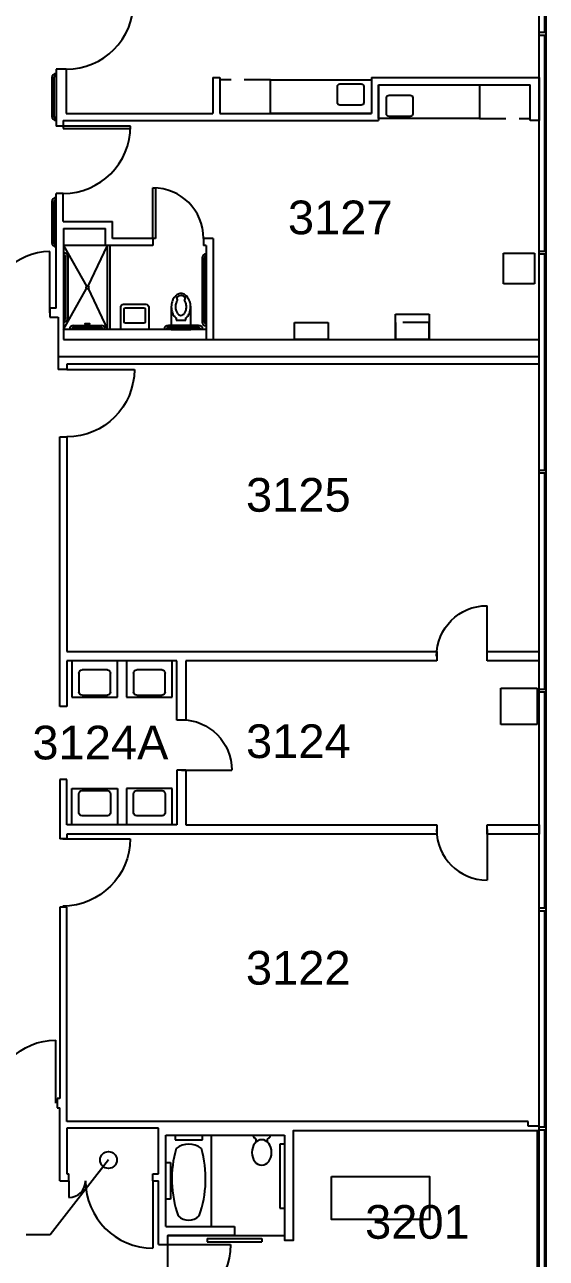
# Model space of a CAD drawing. Extents: x 338 to 7662, y 1527 to 4766.
# Drawn here: x 7115 to 7486, y 3029 to 3908 of the extents above; entities that cross this region are included whole.
import ezdxf

# ---------------------------------------------------------------- set-up
doc = ezdxf.new("R2010")
doc.units = 0
doc.header["$LTSCALE"] = 150
doc.header["$MEASUREMENT"] = 0
doc.linetypes.add('HIDDEN2', pattern=[0.1875, 0.125, -0.0625])
doc.layers.get('0').update_dxf_attribs({"linetype": 'CONTINUOUS'})
for name, color, linetype in [('A-ANNO-TX192', 4, 'CONTINUOUS'), ('A-COLS', 5, 'CONTINUOUS'), ('A-DOOR', 2, 'CONTINUOUS'), ('A-FLOR-CASE', 3, 'CONTINUOUS'), ('A-FLOR-CASE-UPPR', 3, 'HIDDEN2'), ('A-FLOR-HRAL', 1, 'CONTINUOUS'), ('A-FLOR-PFIX', 2, 'CONTINUOUS'), ('A-GLAZ', 2, 'CONTINUOUS'), ('A-GLAZ-SILL', 1, 'CONTINUOUS'), ('A-WALL-FULL', 6, 'CONTINUOUS'), ('X-MEDGAS', 5, 'CONTINUOUS')]:
    doc.layers.add(name, color=color, linetype=linetype)
doc.styles.add('ARIAL', font='arial.ttf')
doc.styles.get("Standard").update_dxf_attribs({"font": 'simplex'})
doc.dimstyles.new('DIM1-4', dxfattribs={"dimscale": 48, "dimtxt": 0.09375, "dimasz": 0.125, "dimexe": 0.125, "dimexo": 0.09375, "dimgap": 0, "dimtad": 1, "dimdec": 4, "dimzin": 7, "dimdsep": 46, "dimlunit": 4, "dimtxsty": 'Standard', "dimcen": 2.25, "dimdle": 1.5, "dimadec": 0, "dimazin": 0, "dimtfac": 1, "dimtdec": 4, "dimtix": 1, "dimtofl": 0, "dimtmove": 2, "dimatfit": 3, "dimfxl": 0, "dimtolj": 1, "dimtzin": 0, "dimarcsym": 0})

# ---------------------------------------------------------------- blocks, each defined once
blk = doc.blocks.new('dr-48')
blk.add_line((0, 0), (0, 48.04))
blk.add_arc((-0.08, -0.03), 48.08, 0.04232, 89.90518)
blk = doc.blocks.new('GRAB2')
for p, q in [((-3, -9.75), (-3, 9.75)), ((-1.5, -9.75), (-1.5, 9.75))]:
    blk.add_line(p, q)
for centre, radius, start, end in [((0, 9.75), 3, 90, 180), ((0, 9.75), 1.5, 90, 180), ((0, -9.75), 3, 180, 270), ((0, -9.75), 1.5, 180, 270)]:
    blk.add_arc(centre, radius, start, end)
blk = doc.blocks.new('SHOWERHEAD')
for p, q in [((1.87, 0.5), (0, 0.5)), ((1.87, -0.5), (0, -0.5))]:
    blk.add_line(p, q)
at = {"flags": 128}
blk.add_lwpolyline([(1, 0), (4, -1.73), (4, 1.73)], close=True, dxfattribs=at)
blk = doc.blocks.new('GRAB4')
for p, q in [((-21.75, 3), (21.75, 3)), ((-21.75, 1.5), (21.75, 1.5))]:
    blk.add_line(p, q)
for centre, radius, start, end in [((-21.75, 0), 3, 90, 180), ((-21.75, 0), 1.5, 90, 180), ((21.75, 0), 3, 0, 90), ((21.75, 0), 1.5, 0, 90)]:
    blk.add_arc(centre, radius, start, end)
blk = doc.blocks.new('ABH-3$0$SQSINK', base_point=(7666.5, 954))
for p, q in [((7659, 952.5), (7659, 943.5)), ((7672.5, 954), (7660.5, 954)), ((7674, 943.5), (7674, 952.5)), ((7660.5, 942), (7672.5, 942))]:
    blk.add_line(p, q)
for centre, start, end in [((7660.5, 952.5), 90, 180), ((7672.5, 952.5), 0, 90), ((7660.5, 943.5), 180, 270), ((7672.5, 943.5), 270, 0)]:
    blk.add_arc(centre, 1.5, start, end)
blk = doc.blocks.new('LAV')
for p, q in [((0, -8), (-16, -8)), ((0, -28), (0, -8)), ((-18, -10), (-18, -26)), ((-15.5, -11.5), (-15.5, -24.5)), ((-5.5, -10.5), (-14.5, -10.5)), ((-4.5, -24.5), (-4.5, -11.5)), ((-14.5, -25.5), (-5.5, -25.5)), ((-16, -28), (0, -28))]:
    blk.add_line(p, q)
for centre, radius, start, end in [((-16, -10), 2, 90, 180), ((-14.5, -11.5), 1, 90, 180), ((-5.5, -11.5), 1, 0, 90), ((-16, -26), 2, 180, 270), ((-14.5, -24.5), 1, 180, 270), ((-5.5, -24.5), 1, 270, 0)]:
    blk.add_arc(centre, radius, start, end)
blk = doc.blocks.new('ABH-3$0$DBLDOOR', base_point=(6096, 1716))
for p, q in [((6108, 1716), (6108, 1728)), ((6084, 1716), (6084, 1704))]:
    blk.add_line(p, q)
for centre, start, end in [((6108, 1716), 90, 180), ((6084, 1716), 270, 0)]:
    blk.add_arc(centre, 12, start, end)
blk = doc.blocks.new('window')
at = {"layer": 'A-GLAZ'}
for p, q in [((0, 5), (0, 0)), ((2, 5), (2, 0)), ((2, 1), (156, 1))]:
    blk.add_line(p, q, dxfattribs=at)
at = {"layer": 'A-GLAZ', "linetype": 'Continuous'}
for p, q in [((0, 5), (2, 5)), ((0, 0), (2, 0))]:
    blk.add_line(p, q, dxfattribs=at)
at = {"layer": 'A-GLAZ-SILL'}
for p, q in [((2, 5), (156, 5)), ((2, 0), (156, 0))]:
    blk.add_line(p, q, dxfattribs=at)

msp = doc.modelspace()

# ---------------------------------------------------------------- linework, layer by layer
at = {"layer": 'A-COLS'}
for p, q in [((7456, 3723), (7456, 3745)), ((7456, 3745), (7478, 3745)), ((7478, 3723), (7456, 3723)), ((7454, 3409), (7454, 3435)), ((7454, 3435), (7480, 3435)), ((7480, 3409), (7454, 3409))]:
    msp.add_line(p, q, dxfattribs=at)
at = {"layer": 'A-COLS', "linetype": 'Continuous'}
for p, q in [((7478, 3745), (7478, 3723)), ((7480, 3435), (7480, 3409))]:
    msp.add_line(p, q, dxfattribs=at)
at = {"layer": 'A-DOOR'}
for p, q in [((7190.25, 3835.5), (7142.25, 3835.5)), ((7142.25, 3835.5), (7142.25, 3833.75)), ((7142.25, 3833.75), (7190.25, 3833.75)), ((7190.25, 3833.75), (7190.25, 3835.5)), ((7206.25, 3755.5), (7206.25, 3791.5)), ((7206.25, 3791.5), (7208, 3791.5)), ((7208, 3791.5), (7208, 3755.5)), ((7208, 3755.5), (7206.25, 3755.5)), ((7173.87, 3690.5), (7173.87, 3750.5)), ((7175.87, 3690.5), (7175.87, 3750.5)), ((7145, 3662), (7193, 3662)), ((7444.25, 3457.75), (7444.25, 3493.75)), ((7226.5, 3376.5), (7262.5, 3376.5)), ((7444.25, 3334.25), (7444.25, 3298.25)), ((7142, 3327.75), (7190, 3327.75)), ((7137, 3139.25), (7137, 3184.25)), ((7146.25, 3084), (7146.25, 3071.99)), ((7244.84, 3042.87), (7283.83, 3042.87)), ((7244.84, 3042.87), (7244.84, 3040.37)), ((7283.83, 3042.87), (7283.83, 3040.37)), ((7213.5, 3038.5), (7261.5, 3038.5)), ((7244.84, 3040.37), (7283.83, 3040.37))]:
    msp.add_line(p, q, dxfattribs=at)
for centre, radius, start, end in [((7144.5, 3924), 48, 270, 0), ((7142.25, 3835.5), 48, 270, 0), ((7206.25, 3755.5), 36, 0, 90), ((7146.23, 3084.01), 12.02, 270.09482, 359.95768)]:
    msp.add_arc(centre, radius, start, end, dxfattribs=at)
at = {"layer": 'A-DOOR', "extrusion": (0, 0, -1)}
for centre, major_axis, start_param, end_param in [((7145, 3662), (33.94, 33.94), 0.785398, 2.356194), ((7444.25, 3457.75), (25.46, 25.46), 3.926991, 5.497787), ((7226.5, 3376.5), (-25.46, 25.46), 0.785398, 2.356194), ((7142, 3327.75), (33.94, 33.94), 0.785398, 2.356194), ((7137, 3139.25), (-31.82, 31.82), 5.497787, 7.068583), ((7213.5, 3038.5), (33.94, 33.94), 0.785398, 2.356194)]:
    msp.add_ellipse(centre, major_axis=major_axis, ratio=1, start_param=start_param, end_param=end_param, dxfattribs=at)
at = {"layer": 'A-DOOR'}
msp.add_ellipse((7444.25, 3334.25), major_axis=(-25.46, 25.46), ratio=1, start_param=0.785398, end_param=2.356194, dxfattribs=at)
at = {"layer": 'A-FLOR-CASE'}
for p, q in [((7290, 3868.5), (7362, 3868.5)), ((7290, 3844.5), (7290, 3868.5)), ((7362, 3868.5), (7362, 3844.5)), ((7367, 3865), (7439, 3865)), ((7367, 3841), (7367, 3865)), ((7439, 3865), (7439, 3841)), ((7362, 3844.5), (7290, 3844.5)), ((7439, 3841), (7367, 3841)), ((7379, 3701.5), (7403, 3701.5)), ((7379, 3683.5), (7379, 3701.5)), ((7403, 3701.5), (7403, 3683.5)), ((7307, 3695.5), (7331, 3695.5)), ((7307, 3683.5), (7307, 3695.5)), ((7331, 3695.5), (7331, 3683.5)), ((7331, 3683.5), (7307, 3683.5)), ((7403, 3683.5), (7379, 3683.5)), ((7148.5, 3454.5), (7148.5, 3428.5)), ((7181, 3428.5), (7181, 3454.5)), ((7187.5, 3454.5), (7187.5, 3428.5)), ((7220, 3428.5), (7220, 3454.5)), ((7148.5, 3428.5), (7181, 3428.5)), ((7187.5, 3428.5), (7220, 3428.5)), ((7148.5, 3337.5), (7148.5, 3363.5)), ((7148.5, 3363.5), (7181, 3363.5)), ((7181, 3363.5), (7181, 3337.5)), ((7187.5, 3363.5), (7187.5, 3337.5)), ((7220, 3363.5), (7187.5, 3363.5)), ((7220, 3337.5), (7220, 3363.5))]:
    msp.add_line(p, q, dxfattribs=at)
at = {"layer": 'A-FLOR-CASE-UPPR'}
for p, q in [((7290, 3868.5), (7254, 3868.5)), ((7290, 3844.5), (7290, 3868.5)), ((7290, 3868.5), (7362, 3868.5)), ((7290, 3844.5), (7290, 3868.5)), ((7439, 3865), (7439, 3841)), ((7439, 3865), (7439, 3841)), ((7439, 3841), (7367, 3841)), ((7439, 3841), (7475, 3841)), ((7307, 3695.5), (7331, 3695.5)), ((7307, 3683.5), (7307, 3695.5)), ((7331, 3695.5), (7331, 3683.5)), ((7403, 3695.5), (7379, 3695.5)), ((7379, 3695.5), (7379, 3683.5)), ((7403, 3683.5), (7403, 3695.5))]:
    msp.add_line(p, q, dxfattribs=at)
at = {"layer": 'A-FLOR-HRAL'}
for p, q in [((7134.25, 3870), (7134.25, 3842.5)), ((7135.75, 3870), (7135.75, 3842.5)), ((7134.25, 3781.5), (7134.25, 3752.5)), ((7135.75, 3781.5), (7135.75, 3752.5))]:
    msp.add_line(p, q, dxfattribs=at)
for centre, radius, start, end in [((7137.25, 3870), 3, 90, 180), ((7137.25, 3870), 1.5, 90, 180), ((7137.25, 3842.5), 3, 180, 270), ((7137.25, 3842.5), 1.5, 180, 270), ((7137.25, 3781.5), 3, 90, 180), ((7137.25, 3781.5), 1.5, 90, 180), ((7137.25, 3752.5), 3, 180, 270), ((7137.25, 3752.5), 1.5, 180, 270)]:
    msp.add_arc(centre, radius, start, end, dxfattribs=at)
at = {"layer": 'A-FLOR-PFIX'}
for p, q in [((7172.37, 3750.5), (7142.51, 3750.5)), ((7142.51, 3750.5), (7158.93, 3721.32)), ((7160.08, 3721.32), (7173.87, 3750.5)), ((7241.25, 3741.5), (7241.25, 3696.06)), ((7242.75, 3741.5), (7242.75, 3696.06)), ((7142.51, 3690.5), (7158.93, 3719.68)), ((7160.08, 3719.68), (7173.87, 3690.5)), ((7238.7, 3693.5), (7217.27, 3693.5)), ((7238.7, 3692), (7217.27, 3692)), ((7153.5, 3445.75), (7153.5, 3432.25)), ((7173.75, 3448), (7155.75, 3448)), ((7176, 3432.25), (7176, 3445.75)), ((7192.5, 3445.75), (7192.5, 3432.25)), ((7212.75, 3448), (7194.75, 3448)), ((7215, 3432.25), (7215, 3445.75)), ((7155.75, 3430), (7173.75, 3430)), ((7194.75, 3430), (7212.75, 3430)), ((7153.5, 3346.25), (7153.5, 3359.75)), ((7155.75, 3362), (7173.75, 3362)), ((7176, 3359.75), (7176, 3346.25)), ((7192.5, 3346.25), (7192.5, 3359.75)), ((7194.75, 3362), (7212.75, 3362)), ((7215, 3359.75), (7215, 3346.25)), ((7173.75, 3344), (7155.75, 3344)), ((7212.75, 3344), (7194.75, 3344)), ((7221.99, 3116.5), (7221.99, 3113.25)), ((7221.99, 3113.25), (7241.49, 3113.25)), ((7241.49, 3113.25), (7241.49, 3116.5)), ((7247.99, 3051.5), (7247.99, 3116.5)), ((7277.74, 3116.5), (7289.74, 3116.5)), ((7296.74, 3110), (7296.74, 3064.5)), ((7299.99, 3110), (7296.74, 3110)), ((7215.49, 3097), (7218.74, 3097)), ((7218.74, 3097), (7218.74, 3071)), ((7218.74, 3071), (7215.49, 3071)), ((7296.74, 3064.5), (7299.99, 3064.5))]:
    msp.add_line(p, q, dxfattribs=at)
at = {"layer": 'A-FLOR-PFIX', "linetype": 'Continuous'}
for p, q in [((7223.73, 3711.8), (7223, 3714)), ((7229.41, 3714.03), (7228.67, 3711.8)), ((7219.25, 3705.37), (7219.25, 3690.5)), ((7233.25, 3690.5), (7233.25, 3705.37)), ((7222.7, 3698.76), (7222.7, 3697.21)), ((7222.7, 3697.21), (7229.7, 3697.21)), ((7229.7, 3697.21), (7229.7, 3698.76)), ((7219.25, 3690.5), (7223.23, 3690.5)), ((7223.23, 3690.5), (7226.25, 3690.5)), ((7226.25, 3690.5), (7229.27, 3690.5)), ((7229.27, 3690.5), (7233.25, 3690.5))]:
    msp.add_line(p, q, dxfattribs=at)
at = {"layer": 'A-FLOR-PFIX'}
msp.add_circle((7159.51, 3720.5), 1, dxfattribs=at)
for centre, radius, start, end in [((7244.25, 3741.5), 3, 90, 180), ((7244.25, 3741.5), 1.5, 90, 180), ((7217.27, 3690.5), 3, 90, 180), ((7217.27, 3690.5), 1.5, 90, 180), ((7238.7, 3690.5), 3, 0, 90), ((7238.7, 3690.5), 1.5, 0, 90), ((7244.25, 3696.06), 3, 180, 270), ((7244.25, 3696.06), 1.5, 180, 270), ((7279.24, 3116), 1.58, 161.56505, 251.56505), ((7278.04, 3112.8), 1.83, 314.34402, 67.6996), ((7289.4, 3112.83), 1.79, 111.79875, 228.25713), ((7288.24, 3116), 1.58, 288.43495, 18.43495), ((7298.49, 3085.34), 78.78, 164.04524, 199.53458), ((7231.74, 3095), 15, 53.1301, 126.8699), ((7164.99, 3085.34), 78.78, 340.46542, 15.95476), ((7231.74, 3066.88), 10.88, 226.39718, 313.60282)]:
    msp.add_arc(centre, radius, start, end, dxfattribs=at)
at = {"layer": 'A-FLOR-PFIX', "linetype": 'Continuous'}
for centre, radius, start, end in [((7231.69, 3706.71), 12.38, 162.85836, 180), ((7229, 3707.54), 9.56, 143.32752, 162.85836), ((7227.29, 3708.82), 7.43, 133.42584, 143.32752), ((7222.52, 3713.85), 0.5, 18.24375, 133.42586), ((7228.18, 3708.64), 8.18, 122.76165, 136.69026), ((7231.69, 3706.71), 9.38, 162.85841, 179.99998), ((7229, 3707.54), 6.56, 144.48292, 162.85831), ((7228.18, 3708.64), 6.68, 122.76172, 137.24351), ((7223.25, 3711.64), 0.5, 324.4828, 18.24378), ((7226.25, 3711.63), 4.62, 89.99996, 122.76174), ((7226.25, 3711.63), 3.12, 89.99997, 122.76176), ((7226.25, 3711.63), 4.62, 57.23826, 90.00004), ((7226.25, 3711.63), 3.12, 57.23824, 90.00003), ((7224.32, 3708.64), 6.68, 43.68583, 57.23833), ((7229.15, 3711.64), 0.5, 161.75622, 215.5172), ((7223.4, 3707.54), 6.56, 17.14169, 35.51708), ((7224.32, 3708.64), 8.18, 32.76851, 57.23827), ((7229.88, 3713.87), 0.5, 44.32793, 161.75615), ((7220.71, 3706.71), 9.38, 0.00002, 17.14159), ((7221.26, 3706.67), 11.82, 14.92898, 32.76846), ((7216.41, 3705.37), 16.84, 0.00001, 14.92893), ((7236.09, 3705.37), 16.84, 174.80463, 180), ((7231.69, 3706.71), 12.38, 180.00003, 197.1416), ((7229, 3705.88), 9.56, 197.14167, 216.67245), ((7231.69, 3706.71), 9.38, 180.00002, 197.14159), ((7229, 3705.88), 6.56, 197.14169, 216.67247), ((7227.29, 3704.61), 4.43, 216.67251, 231.86477), ((7226.2, 3703.34), 2.76, 233.41905, 306.58095), ((7225.11, 3704.61), 4.43, 308.13523, 323.32749), ((7223.4, 3705.88), 6.56, 323.32753, 342.85831), ((7220.71, 3706.71), 9.38, 342.85841, 359.99998), ((7223.4, 3705.88), 9.56, 323.32755, 342.85833), ((7220.71, 3706.71), 12.38, 342.85837, 8.26507), ((7227.29, 3704.61), 7.43, 216.6725, 231.86476), ((7225.11, 3704.61), 7.43, 308.13522, 323.32748)]:
    msp.add_arc(centre, radius, start, end, dxfattribs=at)
at = {"layer": 'A-FLOR-PFIX', "extrusion": (0, 0, -1)}
for centre, major_axis, start_param, end_param in [((7155.75, 3445.75), (-1.59, 1.59), 5.497787, 7.068583), ((7173.75, 3445.75), (-1.59, 1.59), 0.785398, 2.356194), ((7194.75, 3445.75), (-1.59, 1.59), 5.497787, 7.068583), ((7212.75, 3445.75), (-1.59, 1.59), 0.785398, 2.356194), ((7155.75, 3432.25), (-1.59, 1.59), 3.926991, 5.497787), ((7173.75, 3432.25), (-1.59, 1.59), 2.356194, 3.926991), ((7194.75, 3432.25), (-1.59, 1.59), 3.926991, 5.497787), ((7212.75, 3432.25), (-1.59, 1.59), 2.356194, 3.926991), ((7155.75, 3359.75), (1.59, 1.59), 3.926991, 5.497787), ((7173.75, 3359.75), (1.59, 1.59), 5.497787, 7.068583), ((7194.75, 3359.75), (1.59, 1.59), 3.926991, 5.497787), ((7212.75, 3359.75), (1.59, 1.59), 5.497787, 7.068583), ((7155.75, 3346.25), (1.59, 1.59), 2.356194, 3.926991), ((7173.75, 3346.25), (1.59, 1.59), 0.785398, 2.356194), ((7194.75, 3346.25), (1.59, 1.59), 2.356194, 3.926991), ((7212.75, 3346.25), (1.59, 1.59), 0.785398, 2.356194)]:
    msp.add_ellipse(centre, major_axis=major_axis, ratio=1, start_param=start_param, end_param=end_param, dxfattribs=at)
msp.add_ellipse((7283.74, 3104.17), major_axis=(0, 9.1), ratio=0.769231, dxfattribs=at)
at = {"layer": 'A-WALL-FULL'}
for p, q in [((7144.5, 3876), (7137.25, 3876)), ((7137.25, 3876), (7137.25, 3835.5)), ((7144.5, 3876), (7144.5, 3844.5)), ((7249, 3870), (7249, 3844.5)), ((7249, 3870), (7254, 3870)), ((7254, 3870), (7254, 3844.5)), ((7362, 3870), (7362, 3844.5)), ((7362, 3870), (7481.5, 3870)), ((7481.5, 3870), (7481.5, 3839.5)), ((7367, 3865), (7367, 3839.5)), ((7367, 3865), (7475, 3865)), ((7475, 3839.5), (7475, 3865)), ((7144.5, 3844.5), (7249, 3844.5)), ((7254, 3844.5), (7362, 3844.5)), ((7142.25, 3835.5), (7137.25, 3835.5)), ((7142.25, 3839.5), (7367, 3839.5)), ((7142.25, 3839.5), (7142.25, 3835.5)), ((7481.5, 3839.5), (7475, 3839.5)), ((7137.25, 3705.75), (7137.25, 3787.5)), ((7142.25, 3787.5), (7137.25, 3787.5)), ((7142.25, 3767.5), (7142.25, 3787.5)), ((7142.25, 3767.5), (7177.37, 3767.5)), ((7142.51, 3762.5), (7172.37, 3762.5)), ((7142.51, 3762.5), (7142.51, 3683.5)), ((7172.37, 3750.5), (7172.37, 3762.5)), ((7177.37, 3755.5), (7177.37, 3767.5)), ((7206.25, 3755.5), (7177.37, 3755.5)), ((7206.25, 3755.5), (7206.25, 3750.5)), ((7242.25, 3755.5), (7242.25, 3750.5)), ((7249.25, 3755.5), (7242.25, 3755.5)), ((7249.25, 3755.5), (7249.25, 3683.5)), ((7206.25, 3750.5), (7172.37, 3750.5)), ((7244.25, 3750.5), (7242.25, 3750.5)), ((7244.25, 3750.5), (7244.25, 3683.5)), ((7132.77, 3705.75), (7132.77, 3699.25)), ((7137.25, 3705.75), (7132.77, 3705.75)), ((7132.77, 3699.25), (7138.77, 3699.25)), ((7138.77, 3699.25), (7138.75, 3662)), ((7244.25, 3690.5), (7142.51, 3690.5)), ((7142.51, 3683.5), (7481.5, 3683.5)), ((7481.5, 3665.75), (7481.5, 3683.5)), ((7481.5, 3671), (7138.77, 3671)), ((7145, 3665.75), (7145, 3662)), ((7481.5, 3665.75), (7145, 3665.75)), ((7145, 3662), (7138.75, 3662)), ((7140, 3422), (7140, 3614)), ((7140, 3614), (7145, 3614)), ((7145, 3614), (7145, 3461)), ((7145, 3461), (7408.5, 3461)), ((7408.5, 3461), (7408.5, 3454.5)), ((7444.25, 3461), (7481.5, 3461)), ((7444.25, 3454.5), (7444.25, 3461)), ((7481.5, 3454.5), (7481.5, 3461)), ((7223.25, 3454.5), (7145, 3454.5)), ((7145, 3454.5), (7145, 3422)), ((7223.25, 3412.25), (7223.25, 3454.5)), ((7408.5, 3454.5), (7229.75, 3454.5)), ((7229.75, 3454.5), (7229.75, 3412.25)), ((7481.5, 3454.5), (7444.25, 3454.5)), ((7145, 3422), (7140, 3422)), ((7229.75, 3412.25), (7223.25, 3412.25)), ((7223.25, 3376.5), (7223.25, 3337.5)), ((7229.75, 3376.5), (7223.25, 3376.5)), ((7229.75, 3376.5), (7229.75, 3337.5)), ((7140, 3370), (7140, 3327.75)), ((7145, 3370), (7140, 3370)), ((7145, 3337.5), (7145, 3370)), ((7223.25, 3337.5), (7145, 3337.5)), ((7229.75, 3337.5), (7408.5, 3337.5)), ((7408.5, 3337.5), (7408.5, 3331)), ((7444.25, 3337.5), (7481.5, 3337.5)), ((7444.25, 3331), (7444.25, 3337.5)), ((7481.5, 3337.5), (7481.5, 3331)), ((7145, 3327.75), (7140, 3327.75)), ((7408.5, 3331), (7145, 3331)), ((7145, 3331), (7145, 3327.75)), ((7481.5, 3331), (7444.25, 3331)), ((7140, 3279), (7140, 3142.5)), ((7145, 3279), (7140, 3279)), ((7145, 3126.25), (7145, 3279)), ((7138, 3142.5), (7138, 3136)), ((7140, 3142.5), (7138, 3142.5)), ((7138, 3136), (7140, 3136)), ((7140, 3084), (7140, 3136)), ((7473.5, 3126.25), (7145, 3126.25)), ((7210.25, 3121.54), (7145, 3121.54)), ((7145, 3121.54), (7145, 3089)), ((7210.25, 3089), (7210.25, 3121.54)), ((7473.5, 3123), (7473.5, 3126.25)), ((7481.5, 3123), (7473.5, 3123)), ((7481.5, 3119.75), (7481.5, 3123)), ((7215.49, 3116.5), (7299.99, 3116.5)), ((7215.49, 3051.5), (7215.49, 3116.5)), ((7299.99, 3116.5), (7299.99, 3041.75)), ((7306.49, 3041.75), (7306.49, 3119.75)), ((7306.49, 3119.75), (7481.5, 3119.75)), ((7145, 3089), (7146.25, 3089)), ((7146.25, 3084), (7146.25, 3089)), ((7206.25, 3084), (7206.25, 3089)), ((7206.25, 3089), (7210.25, 3089)), ((7140, 3084), (7146.25, 3084)), ((7206.25, 3084), (7210.25, 3084)), ((7210.25, 3038.5), (7210.25, 3084)), ((7215.49, 3051.5), (7264.24, 3051.5)), ((7264.24, 3051.5), (7264.24, 3045)), ((7264.24, 3045), (7216.75, 3045)), ((7216.75, 3038.5), (7216.75, 3045)), ((7299.99, 3041.75), (7306.49, 3041.75)), ((7210.25, 3038.5), (7216.75, 3038.5))]:
    msp.add_line(p, q, dxfattribs=at)
at = {"layer": 'X-MEDGAS'}
for points in [[(7216.75, 2970.25), (7216.75, 3045), (7299.99, 3045), (7299.99, 3041.75), (7306.49, 3041.75), (7306.49, 3119.75), (7480, 3119.75), (7480, 2993), (7454, 2993), (7454, 2970.25)], [(7333.52, 3087.04), (7403.22, 3087.04), (7403.22, 3056.29), (7333.52, 3056.29)]]:
    msp.add_lwpolyline(points, close=True, dxfattribs=at)

# ---------------------------------------------------------------- block references
at = {"layer": 'A-DOOR', "xscale": 3.626602907459528, "yscale": 3.626602907459528, "zscale": 0.9670941086559449}
msp.add_blockref('ABH-3$0$DBLDOOR', (7089.25, 3702.5), dxfattribs=at)
at = {"layer": 'A-DOOR', "rotation": 179.9999999999998}
msp.add_blockref('dr-48', (7206.25, 3084), dxfattribs=at)
at = {"layer": 'A-FLOR-PFIX', "xscale": -1.255677611705323, "yscale": 1.255677611705778, "zscale": 1.004542089364489}
for p in [(7347.04, 3865.5), (7382, 3857.5)]:
    msp.add_blockref('ABH-3$0$SQSINK', p, dxfattribs=at)
at = {"layer": 'A-FLOR-PFIX'}
for name, p, rotation in [('GRAB4', (7142.51, 3720.5), 270), ('GRAB2', (7159.51, 3690.5), 270), ('SHOWERHEAD', (7159.51, 3690.5), 90)]:
    msp.add_blockref(name, p, dxfattribs=dict(at, rotation=rotation))
at = {"layer": 'A-FLOR-PFIX', "xscale": -1, "rotation": 90}
msp.add_blockref('LAV', (7175.25, 3690.5), dxfattribs=at)
at = {"layer": 'A-WALL-FULL', "rotation": 90}
for p in [(7486.5, 3900.38), (7486.5, 3744.38), (7486.5, 3588.38), (7486.5, 3432.38), (7486.5, 3276.38), (7486.5, 3120.38), (7486.5, 2964.38)]:
    msp.add_blockref('window', p, dxfattribs=at)

# ---------------------------------------------------------------- texts
at = {"layer": 'A-ANNO-TX192', "style": 'ARIAL'}
for s, p in [('3127', (7302.39, 3758.41)), ('3125', (7272.55, 3560.72)), ('3124A', (7120.35, 3384.23)), ('3124', (7272.56, 3385.19)), ('3122', (7272.48, 3223.74)), ('3201', (7357.38, 3042.68))]:
    msp.add_text(s, height=24, dxfattribs=at).set_placement(p)

# ---------------------------------------------------------------- leaders
at = {"layer": 'A-ANNO-TX192'}
msp.add_leader([(7174.63, 3098.82), (7132.91, 3045.42), (7115.9, 3045.42)], dimstyle='DIM1-4', override={"dimscale": 96, "dimgap": 0, "dimtad": 0, "dimldrblk": 'DotBlank'}, dxfattribs=at)

doc.saveas('drawing.dxf')
